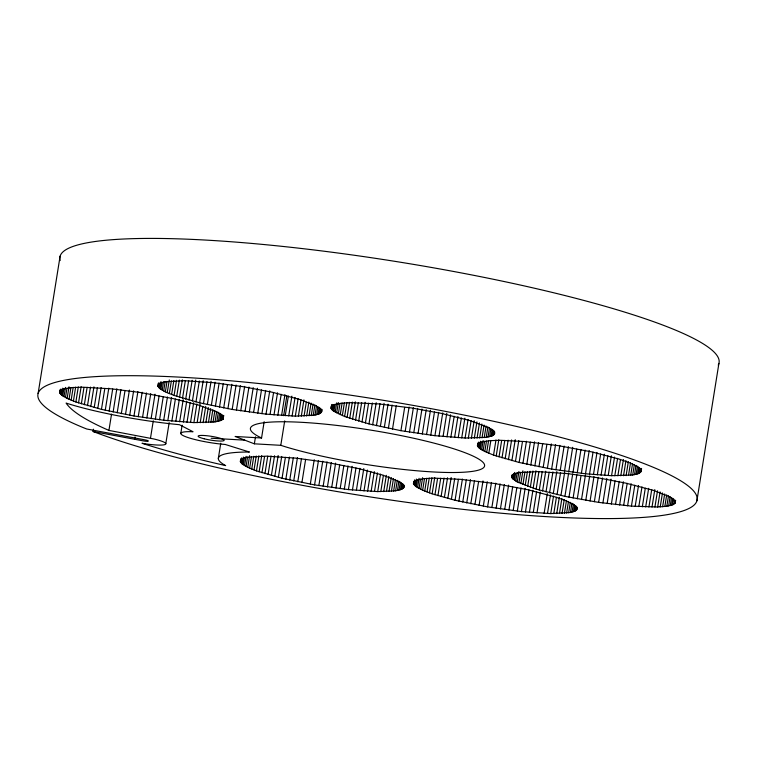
<?xml version="1.0" encoding="UTF-8"?>
<svg xmlns="http://www.w3.org/2000/svg" width="757" height="757" viewBox="0 0 757 757"><rect width="100%" height="100%" fill="white"/><g stroke="black" fill="none" stroke-linecap="round" stroke-linejoin="round"><path stroke-width="1.14" d="M59.68 392.277L60.541 390.489L64.79 388.663L72.388 387.556L83.015 387.215L111.364 388.824L140.66 392.552L174.063 398.788L198.873 405.165L217.751 412.366L222.378 415.565L223.466 418.29L220.987 420.438L215.026 421.914L193.896 422.605L163.72 420.249L133.98 415.99L101.466 409.376L75.88 401.995L67.146 398.419L61.667 395.135L59.841 392.94L60.058 389.95M157.882 385.729L159.481 383.421L164.581 381.774L184.292 380.695L213.597 382.692L243.148 386.685L272.265 392.24L300.056 399.545L315.953 405.818L320.571 409.017L321.668 411.742L319.18 413.89L315.035 415.063L295.325 416.142L266.019 414.145L232.181 409.442L199.659 402.828L174.082 395.447L165.348 391.871L159.869 388.587L158.043 386.392L158.251 383.402M240.281 461.183L241.871 458.874L246.981 457.228L266.682 456.149L295.987 458.146L325.548 462.139L358.553 468.574L382.455 474.999L398.343 481.272L402.97 484.471L404.058 487.196L401.579 489.344L395.627 490.82L377.715 491.596L348.409 489.599L314.571 484.896L282.058 478.282L256.481 470.901L247.747 467.324L242.259 464.041L240.442 461.846L240.65 458.856M477.355 445.371L478.944 443.063L482.455 441.766L490.053 440.659L500.68 440.309L525.093 441.558L558.335 445.646L591.737 451.882L619.529 459.187L629.748 462.849L636.902 466.303L640.043 468.659L641.132 471.393L638.653 473.541L632.701 475.008L611.561 475.699L585.492 473.797L551.645 469.085L519.132 462.47L493.555 455.089L484.821 451.522L479.342 448.229L477.516 446.034L477.724 443.044M675.263 502.648L674.175 499.913L669.548 496.715L653.651 490.441L625.859 483.136L596.753 477.582L567.192 473.589L537.886 471.602L518.176 472.671L513.464 474.109L511.543 475.992L512.64 478.727L517.258 481.916L536.145 489.126L564.921 496.365L598.636 502.383L631.433 506.14L657.663 507.001L666.822 506.263L672.784 504.796L674.979 503.244L675.641 500.32M38.105 393.517L60.096 256.235M59.841 392.94L60.409 389.448M60.229 393.64L60.976 388.984M60.844 394.369L61.582 389.713M61.667 395.135L62.784 388.152M62.717 395.92L63.834 388.937M63.985 396.734L65.471 387.423M65.462 397.567L66.957 388.256M67.146 398.419L69.01 386.789M69.038 399.289L70.903 387.66M71.13 400.179L73.183 387.385M73.41 401.087L75.653 387.12M75.88 401.995L78.302 386.874M78.529 402.913L81.141 386.628M81.359 403.841L83.97 387.556M84.349 404.768L87.14 387.319M87.49 405.695L90.471 387.082M90.783 406.623L93.953 386.846M94.218 407.55L97.388 387.773M93.102 431.518A333.79 48.76 9.1 0 0 660.359 515.697A333.79 48.76 9.1 0 0 357.957 396.299A333.79 48.76 9.1 0 0 83.913 427.885L86.733 429.001L144.88 439.855A4.391 0.643 9.1 0 1 148.277 441.151A4.391 0.643 9.1 0 1 143.177 440.867L93.102 431.518L93.471 429.191M97.776 408.468L101.135 387.527M101.466 409.376L104.816 388.426M105.251 410.266L108.8 388.161M109.15 411.146L112.689 389.041M108.932 430.421A382.815 55.923 9.1 0 1 66.105 403.084A103.103 15.064 9.1 0 0 179.475 424.705L193.035 431.745A30.753 4.495 9.1 0 0 185.456 436.628A30.753 4.495 9.1 0 0 225.264 444.473L249.45 452.033A110.323 16.115 9.1 0 0 225.662 465.612A265.272 38.749 9.1 0 1 142.013 443.271L145.42 443.839A22.114 3.227 9.1 0 0 165.442 444.359A22.114 3.227 9.1 0 0 153.718 438.946L108.932 430.421L111.544 414.136M113.124 412.007L116.852 388.738M117.184 412.849L120.912 389.581M121.319 413.672L125.037 390.404M125.501 414.476L129.409 390.044M129.721 415.243L133.639 390.811M133.98 415.99L137.897 391.558M134.67 439.278L135.039 436.95M138.257 416.7L142.174 392.268M142.553 417.381L146.461 392.949M146.839 418.025L150.747 393.602M151.107 418.64L155.024 394.208M158.043 386.392L158.601 382.9M158.431 387.092L158.989 383.6M150.482 438.275L153.274 420.826M159.036 387.821L159.784 383.165M159.869 388.587L160.986 381.604M155.355 419.217L159.084 395.949M160.919 389.372L162.036 382.389M162.187 390.186L163.484 382.039M163.663 391.019L165.149 381.708M159.566 419.747L163.285 396.479M165.348 391.871L167.023 381.405M167.24 392.741L169.294 379.948M163.72 420.249L167.448 396.98M169.331 393.631L171.375 380.837M171.612 394.539L173.845 380.572M167.817 420.693L171.546 397.425M165.821 443.564L169.171 422.624M174.082 395.447L176.504 380.326M171.848 421.11L175.387 399.005M176.731 396.365L179.343 380.08M179.56 397.293L182.352 379.844M175.794 421.469L179.333 399.365M182.541 398.22L185.342 380.771M179.636 421.791L183.185 399.687M185.692 399.147L188.673 380.534M180.819 433.297L182.125 425.15M183.383 422.065L186.742 401.125M188.985 400.075L192.155 380.298M187.017 422.292L190.187 402.516M192.42 401.002L195.77 380.061M190.527 422.472L193.688 402.696M195.978 401.92L199.337 380.979M193.896 422.605L196.877 403.992M199.659 402.828L203.198 380.714M197.123 422.69L200.103 404.068M200.198 422.718L202.81 406.433M203.453 403.718L206.992 381.613M203.122 422.709L205.724 406.424M207.342 404.598L211.071 381.329M205.866 422.643L208.289 407.521M208.44 422.538L210.673 408.572M211.326 405.459L215.054 382.19M210.825 422.378L212.878 409.575M215.385 406.301L219.114 383.033M213.029 422.169L214.893 410.531M215.026 421.914L216.71 411.439M216.833 421.611L218.319 412.31M219.511 407.124L223.239 383.856M218.423 421.271L219.729 413.123M219.814 420.873L220.93 413.899M220.987 420.438L221.915 414.628M221.546 420.173L222.293 415.517M223.694 407.928L227.422 384.651M221.933 419.965L222.681 415.309M223.23 415.953L222.672 419.444L223.183 419.293M223.183 418.886L223.741 415.394M218.338 458.382L220.76 443.252M227.923 408.695L231.831 384.263M232.181 409.442L236.099 385.01M236.458 410.152L240.376 385.72M240.745 410.833L244.662 386.401M245.031 411.477L248.949 387.054M240.442 461.846L240.811 459.518M240.821 462.546L241.568 457.89M249.308 412.092L253.217 387.66M241.436 463.275L242.183 458.619M242.259 464.041L243.385 457.058M243.309 464.826L244.435 457.843M244.577 465.64L246.072 456.329M253.557 412.669L257.465 388.237M246.053 466.473L247.548 457.162M247.747 467.324L249.611 455.695M257.758 413.199L261.487 389.931M249.63 468.195L251.494 456.566M264.165 421.696L261.562 437.991L258.648 436.562A118.584 17.326 9.1 0 1 368.205 429.711A118.584 17.326 9.1 0 1 475.841 470.778A118.584 17.326 9.1 0 1 285.644 446.857L280.79 445.324L254.361 443.82L255.478 436.836M251.721 469.085L253.775 456.291M261.922 413.7L265.65 390.432M254.011 469.993L256.245 456.026M256.481 470.901L258.903 455.78M266.019 414.145L269.747 390.877M259.131 471.819L261.733 455.534M270.041 414.562L273.589 392.457M261.95 472.747L264.562 456.462M273.987 414.921L277.526 392.817M264.941 473.674L267.732 456.225M268.082 474.601L271.063 455.988M277.838 415.243L281.197 394.302M271.375 475.528L274.545 455.752M281.585 415.517L284.935 394.577M283.667 415.65L286.837 395.873M274.81 476.456L278.169 455.515M285.219 415.744L288.389 395.968M280.79 445.324L284.708 420.892M278.377 477.374L281.727 456.433M288.72 415.924L291.89 396.148M282.058 478.282L285.408 457.332M292.098 416.057L295.079 397.444M295.325 416.142L298.116 398.684M285.853 479.172L289.392 457.067M298.4 416.17L301.012 399.885M289.742 480.052L293.281 457.947M301.314 416.161L303.926 399.876M293.725 480.913L297.454 457.644M304.068 416.095L306.301 402.137M306.642 415.99L308.875 402.024M297.785 481.755L301.513 458.487M309.026 415.83L311.08 403.027M311.222 415.621L313.086 403.983M301.911 482.578L305.639 459.31M313.228 415.366L314.903 404.891M315.035 415.063L316.521 405.761M316.625 414.722L317.931 406.575M318.016 414.325L319.132 407.351M319.18 413.89L320.116 408.08M320.135 413.417L320.883 408.761M320.873 412.896L321.432 409.405M321.384 412.338L321.753 410.01M321.668 411.742L322.037 409.414M310.313 484.149L314.231 459.717M314.571 484.896L318.489 460.464M331.046 408.383L331.235 406.49L334.603 404.503L341.388 403.207L351.295 402.667L378.623 403.907L411.865 407.995L441.284 413.369L470.069 420.608L488.956 427.809L493.573 431.007L494.671 433.742L492.182 435.89L486.231 437.357L465.101 438.048L434.925 435.691L400.926 430.686L368.981 423.911L344.615 416.53L332.872 410.578L331.046 408.383L331.604 404.891M318.858 485.606L322.766 461.174M331.434 409.083L332.181 404.437M332.039 409.821L332.787 405.165M332.872 410.578L333.809 404.758M333.922 411.363L335.039 404.38M323.144 486.287L327.062 461.855M335.19 412.177L336.676 402.866M336.666 413.01L338.341 402.544M338.351 413.861L340.025 403.396M327.431 486.94L331.339 462.508M340.243 414.741L342.107 403.103M342.334 415.631L344.388 402.828M331.698 487.546L335.616 463.114M344.615 416.53L346.857 402.563M347.085 417.438L349.507 402.317M335.947 488.123L339.675 464.855M349.734 418.366L352.346 402.071M340.158 488.653L343.886 465.385M352.563 419.283L355.355 401.835M344.312 489.154L348.04 465.886M355.544 420.22L358.345 402.762M358.695 421.147L361.676 402.535M348.409 489.599L352.137 466.331M361.988 422.075L365.158 402.298M352.44 490.016L355.979 467.911M365.423 422.993L368.583 403.216M356.386 490.375L359.925 468.271M368.981 423.911L372.34 402.97M360.237 490.697L363.776 468.592M372.662 424.819L376.21 402.715M363.975 490.971L367.334 470.031M376.456 425.708L379.995 403.604M367.609 491.198L370.779 471.422M380.355 426.588L384.073 403.32M371.119 491.378L374.289 471.602M384.329 427.459L388.057 404.181M374.488 491.511L377.469 472.898M377.715 491.596L380.516 474.137M388.388 428.301L392.117 405.033M380.799 491.624L383.402 475.339M392.514 429.115L396.242 405.847M383.714 491.615L386.325 475.33M386.458 491.548L388.88 476.427M389.032 491.444L391.265 477.478M400.926 430.686L404.654 407.417M391.426 491.284L393.47 478.481M393.621 491.075L395.485 479.436M395.627 490.82L397.302 480.345M405.184 431.433L409.102 407.001M397.425 490.517L398.92 481.215M399.024 490.176L400.33 482.029M409.461 432.143L413.379 407.711M400.406 489.779L401.522 482.805M401.579 489.344L402.506 483.534M402.535 488.871L403.273 484.215M403.263 488.35L403.822 484.858M403.774 487.792L404.143 485.464M413.757 432.824L417.665 408.392M418.044 433.477L421.952 409.045M413.445 483.837L414.145 481.386L417.003 479.957L423.788 478.661L433.695 478.121L461.022 479.361L494.264 483.449L527.667 489.684L555.458 496.989L565.678 500.651L572.831 504.105L575.973 506.461L577.061 509.196L575.538 510.861L570.428 512.508L550.727 513.587L521.422 511.6L487.584 506.887L455.061 500.273L432.133 493.819L422.643 490.195L416.312 486.817L413.445 483.837L413.814 481.509M413.824 484.537L414.571 479.891M422.311 434.083L426.229 409.651M414.439 485.275L415.186 480.619M415.271 486.032L416.388 479.049M416.312 486.817L417.438 479.834M417.58 487.631L419.075 478.32M426.56 434.66L430.468 410.228M419.056 488.464L420.551 479.162M420.75 489.315L422.614 477.686M430.761 435.199L434.49 411.931M422.643 490.195L424.497 478.556M424.724 491.085L426.778 478.282M434.925 435.691L438.653 412.423M427.014 491.984L429.247 478.017M429.484 492.892L431.906 477.771M439.022 436.146L442.75 412.877M432.133 493.819L434.736 477.525M443.053 436.552L446.772 413.284M434.953 494.737L437.565 478.452M446.99 436.921L450.538 414.817M437.943 495.674L440.735 478.216M441.085 496.601L444.066 477.989M450.841 437.234L454.2 416.293M444.378 497.529L447.548 477.752M454.588 437.508L457.947 416.568M447.813 498.447L451.172 477.506M458.222 437.735L461.392 417.959M451.38 499.365L454.73 478.424M461.723 437.915L464.893 418.138M455.061 500.273L458.411 479.332M465.101 438.048L468.081 419.435M468.328 438.133L471.128 420.684M458.856 501.162L462.395 479.058M471.403 438.171L474.204 420.712M462.745 502.042L466.284 479.938M474.327 438.152L476.929 421.867M466.728 502.913L470.457 479.635M477.071 438.095L479.493 422.964M477.516 446.034L477.885 443.706M477.894 446.734L478.642 442.088M479.645 437.981L481.878 424.015M478.509 447.472L479.257 442.817M479.342 448.229L480.458 441.246M470.788 503.755L474.516 480.487M482.029 437.82L484.083 425.027M480.383 449.015L481.509 442.031M481.651 449.828L483.146 440.517M484.234 437.612L486.089 425.983M483.127 450.661L484.622 441.359M474.913 504.569L478.642 481.301M486.231 437.357L487.905 426.891M484.821 451.522L486.496 441.047M488.038 437.054L489.524 427.752M486.713 452.393L488.568 440.754M489.628 436.713L490.933 428.566M479.096 505.373L483.004 480.941M491.019 436.325L492.135 429.342M488.795 453.282L490.848 440.479M492.182 435.89L493.119 430.071M493.138 435.407L493.886 430.752M493.876 434.897L494.435 431.405M494.387 434.338L494.756 432.01M483.316 506.14L487.234 481.707M493.555 455.089L495.977 439.968M487.584 506.887L491.492 482.455M496.204 456.017L498.806 439.722M499.024 456.935L501.636 440.65M491.861 507.597L495.769 483.165M502.014 457.871L504.805 440.413M496.147 508.278L500.065 483.846M505.156 458.799L508.136 440.186M500.434 508.931L504.351 484.499M508.449 459.726L511.618 439.949M511.883 460.644L515.243 439.703M504.701 509.537L508.619 485.105M511.637 477.288L512.016 474.961M512.025 477.989L512.584 474.497M512.64 478.727L513.378 474.071M515.451 461.562L518.8 440.621M513.464 479.484L514.58 472.5M508.95 510.114L512.678 486.846M514.514 480.269L515.631 473.286M515.782 481.083L517.088 472.936M519.132 462.47L522.481 441.53M517.258 481.916L518.933 471.45M513.161 510.653L516.889 487.385M518.942 482.767L520.627 472.302M522.926 463.36L526.465 441.255M520.835 483.647L522.888 470.845M517.315 511.145L521.043 487.877M522.926 484.537L524.98 471.734M526.815 464.24L530.354 442.135M525.207 485.436L527.449 471.469M521.422 511.6L525.14 488.331M530.799 465.11L534.527 441.842M527.676 486.344L530.099 471.223M525.443 512.006L528.982 489.902M530.335 487.271L532.937 470.977M534.858 465.952L538.587 442.684M533.155 488.189L535.947 470.74M529.389 512.375L532.928 490.271M538.984 466.776L542.712 443.507M536.145 489.126L538.937 471.668M533.24 512.688L536.59 491.747M539.287 490.053L542.267 471.441M543.166 467.571L546.895 444.302M536.987 512.962L540.337 492.022M542.58 490.981L545.75 471.204M547.387 468.337L551.304 443.905M546.015 491.899L549.185 472.122M544.122 513.369L547.292 493.592M551.645 469.085L555.562 444.652M549.573 492.816L552.932 471.876M547.491 513.501L550.471 494.889M555.931 469.794L559.839 445.362M553.263 493.725L556.802 471.62M550.727 513.587L553.518 496.138M560.218 470.476L564.135 446.043M553.802 513.625L556.404 497.33M557.048 494.614L560.596 472.51M556.717 513.606L559.328 497.321M564.504 471.128L568.422 446.696M560.946 495.494L564.675 472.226M559.461 513.549L561.883 498.418M562.035 513.435L564.277 499.469M568.772 471.734L572.689 447.311M564.921 496.365L568.649 473.087M564.429 513.274L566.473 500.481M568.99 497.207L572.708 473.939M573.021 472.311L576.749 449.043M566.624 513.066L568.488 501.437M568.63 512.811L570.305 502.345M570.428 512.508L571.923 503.206M573.115 498.021L576.834 474.753M577.231 472.851L580.96 449.582M572.027 512.167L573.333 504.02M573.409 511.779L574.525 504.796M574.582 511.344L575.509 505.525M577.298 498.825L581.016 475.557M581.385 473.343L585.114 450.074M575.538 510.861L576.276 506.206M576.266 510.35L576.825 506.859M576.777 509.792L577.146 507.464M585.492 473.797L589.211 450.529M581.518 499.592L585.435 475.159M589.514 474.204L593.053 452.099M585.776 500.339L589.694 475.907M593.46 474.573L596.999 452.468M590.063 501.049L593.971 476.617M597.311 474.885L600.661 453.945M594.349 501.73L598.257 477.298M601.058 475.159L604.408 454.219M598.636 502.383L602.544 477.951M604.682 475.387L607.852 455.61M602.903 502.989L606.821 478.556M608.193 475.566L611.363 455.79M607.152 503.566L611.06 479.134M611.561 475.699L614.542 457.086M614.798 475.784L617.589 458.335M611.363 504.105L615.081 480.837M617.873 475.822L620.475 459.527M615.517 504.597L619.245 481.329M620.787 475.803L623.399 459.518M623.531 475.746L625.954 460.616M619.614 505.051L623.342 481.783M626.105 475.633L628.338 461.666M623.645 505.458L627.184 483.354M628.499 475.472L630.543 462.678M630.695 475.264L632.559 463.634M627.591 505.827L631.13 483.723M632.701 475.008L634.375 464.543M634.498 474.715L635.994 465.404M636.098 474.365L637.403 466.217M631.433 506.14L634.792 485.199M637.479 473.977L638.596 466.993M638.653 473.541L639.58 467.722M639.608 473.059L640.346 468.413M640.337 472.548L640.895 469.056M635.18 506.414L638.539 485.474M640.848 471.99L641.406 468.498M641.198 470.759L641.567 468.432M641.132 471.393L641.51 469.066M638.813 506.641L641.983 486.865M642.324 506.821L645.305 488.208M645.693 506.953L648.673 488.341M648.919 507.039L651.72 489.59M651.995 507.076L654.796 489.618M654.919 507.058L657.521 490.773M657.663 507.001L660.085 491.87M660.236 506.887L662.47 492.921M662.621 506.726L664.674 493.933M664.826 506.518L666.69 494.889M666.822 506.263L668.507 495.797M668.63 505.96L670.115 496.658M670.219 505.619L671.525 497.472M671.61 505.231L672.727 498.248M672.784 504.796L673.711 498.977M674.468 503.802L675.026 500.311M674.979 503.244L675.348 500.916M696.904 500.765L718.895 363.483M261.562 437.991L235.124 436.477L254.361 443.82M211.165 438.237L244.748 440.148M60.172 260.55A333.79 48.76 9.1 0 1 394.331 261.25A333.79 48.76 9.1 0 1 718.223 365.101M204.201 438.795A13.172 1.921 9.1 0 0 224.167 440.356A13.172 1.921 9.1 0 0 205.128 435.568A13.172 1.921 9.1 0 0 204.201 438.795"/></g></svg>
